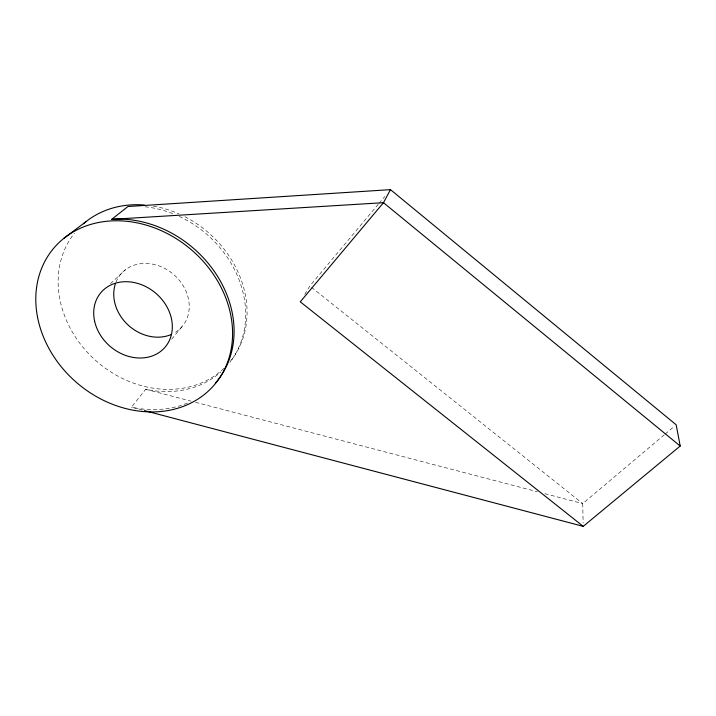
<?xml version="1.0" encoding="UTF-8"?>
<svg xmlns="http://www.w3.org/2000/svg" width="716" height="716" viewBox="0 0 716 716"><rect width="100%" height="100%" fill="white"/><g stroke="black" fill="none" stroke-linecap="round" stroke-linejoin="round"><path stroke-width="0.54" stroke-dasharray="3.58 2.69" d="M304.774 294.383L309.831 286.024L378.352 204.141M142.269 410.017L131.458 407.162L145.706 389.28A101.368 85.464 41 0 0 220.868 371.953M171.643 339.223L182.974 325.494M379.068 203.29L384.778 196.47M110.443 283.679L125.515 269.69M664.269 434.818L582.726 503.599L583.155 523.101M665.119 434.102L674.463 426.217M145.706 389.28L191.136 401.166M195.468 402.294L537.295 491.713M544.867 493.691L582.726 503.599L311.576 287.42M223.938 368.319A100.938 85.213 41.1 0 1 95.004 359.871A100.938 85.213 41.1 0 1 74.446 233.21M153.269 206.11A100.938 85.213 41.1 0 1 178.919 213.878M184.871 216.715A100.938 85.213 41.1 0 1 229.925 361.911M115.947 282.265A40.329 34.028 41 0 1 173.943 274.738A40.329 34.028 41 0 1 174.042 333.137M187.386 403.081A104.966 87.495 40.5 0 1 131.458 407.162M145.026 206.781A101.368 85.464 41 0 1 173.245 213.816M179.233 216.402A101.368 85.464 41 0 1 229.872 362.314"/><path stroke-width="1.07" d="M390.489 189.642L383.481 202.682L300.272 301.821L583.227 526.358L680.2 446.023L676.164 424.785L390.489 189.642L127.958 206.512L111.714 219.338A104.966 87.495 40.5 0 1 217.19 275.75A104.966 87.495 40.5 0 1 215.274 383.266M64.001 238.213L85.929 221.709M111.714 219.338L383.481 202.682L680.2 446.023M144.426 410.59L583.227 526.358M83.441 223.795A100.938 85.213 41.1 0 1 144.283 205M171.33 334.47A40.329 34.028 41 0 1 128.603 325.485A40.329 34.028 41 0 1 115.276 284.154M37.483 316.857A105.44 87.755 40.4 0 0 198.26 398.875A105.44 87.755 40.4 0 0 166.819 233.318A105.44 87.755 40.4 0 0 37.483 316.857M94.575 321.001A42.128 35.03 40.3 0 0 159.364 352.326A42.128 35.03 40.3 0 0 145.106 286.257A42.128 35.03 40.3 0 0 94.575 321.001"/></g></svg>
